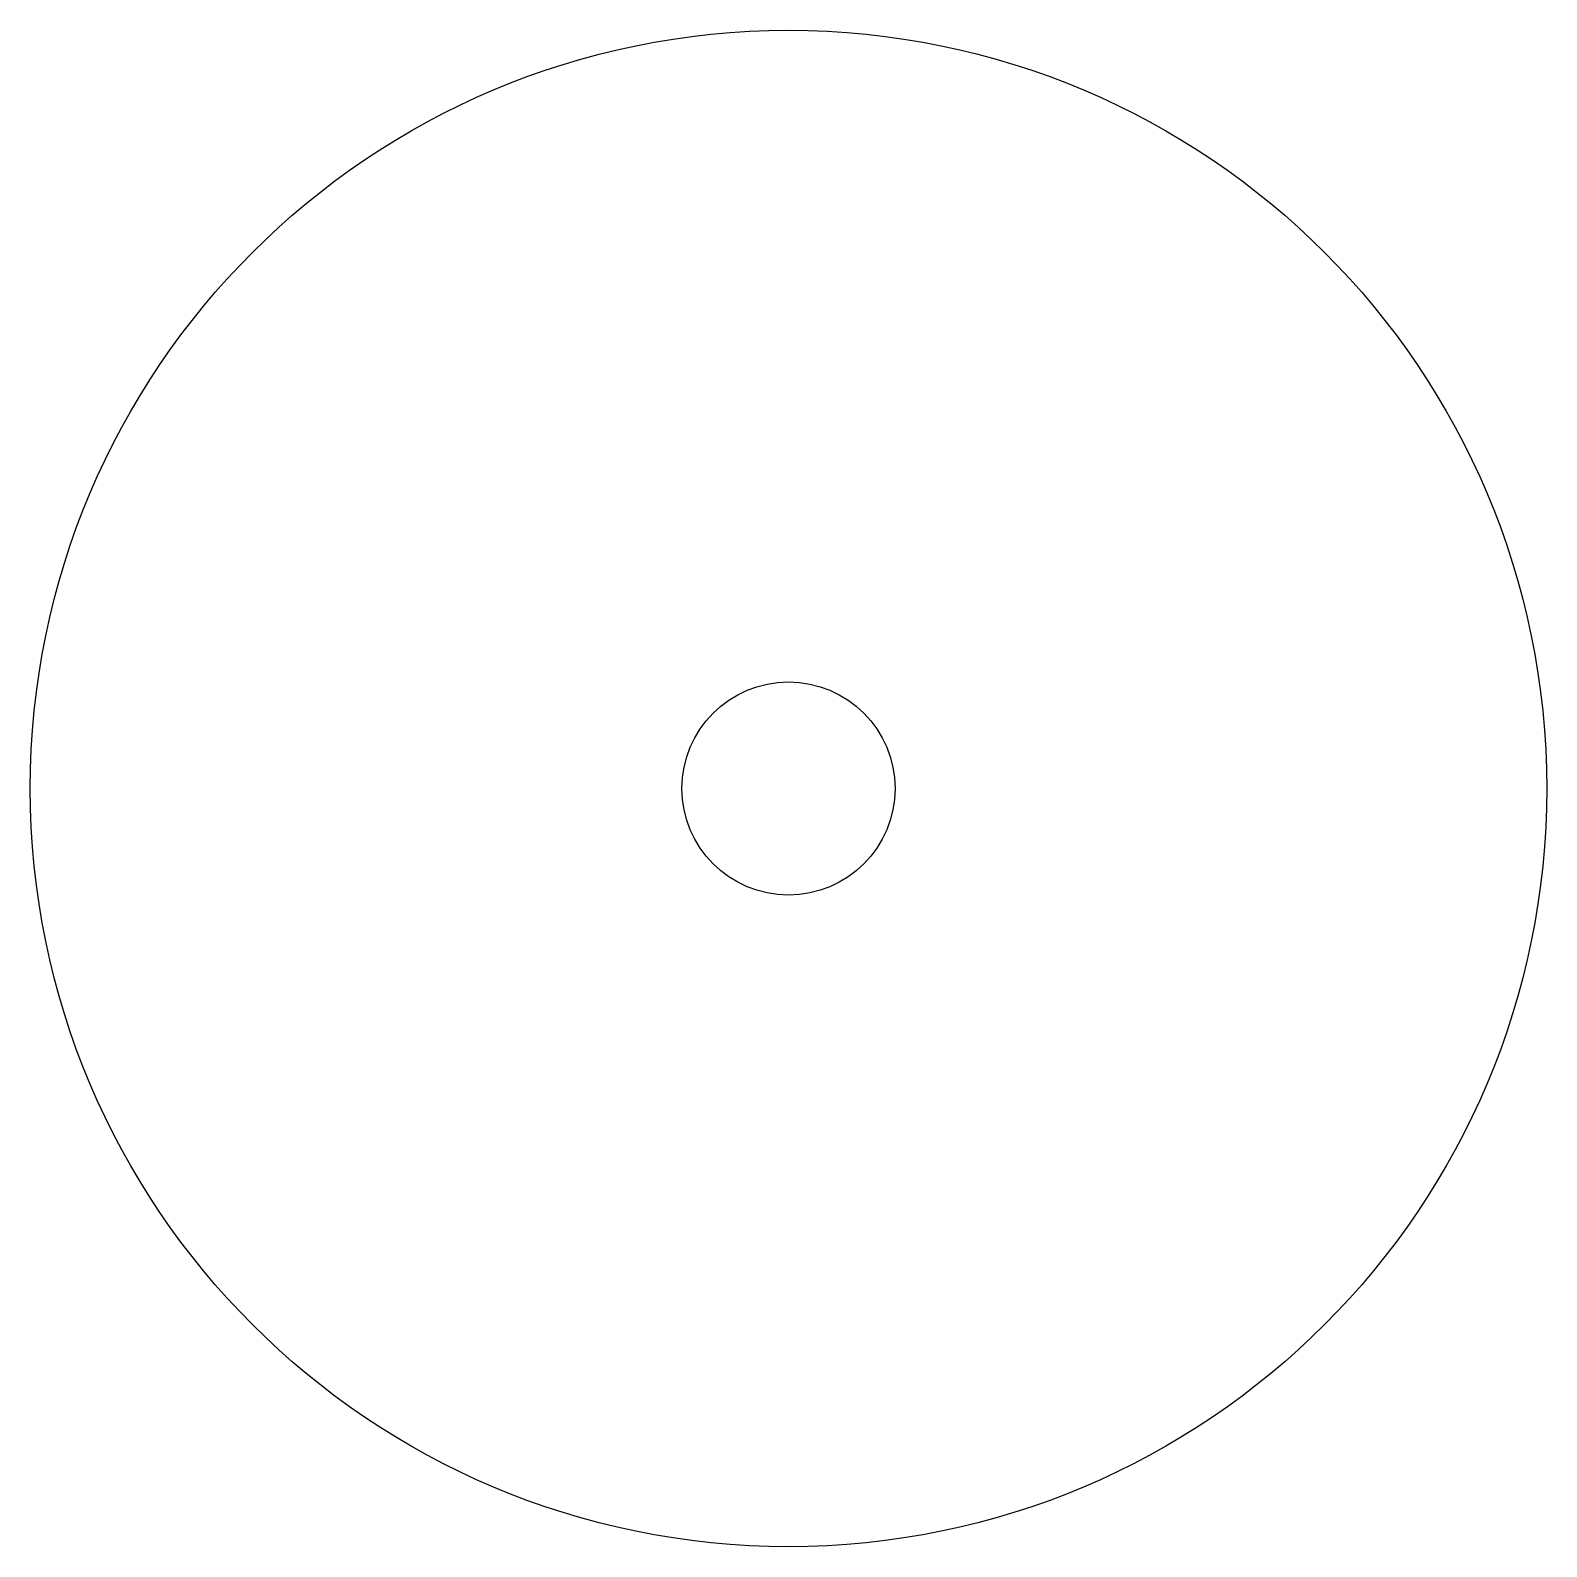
# Model space of a CAD drawing. Extents: x -44.5 to 44.5, y -44.5 to 44.5.
import ezdxf

# ---------------------------------------------------------------- set-up
doc = ezdxf.new("R2010")
doc.units = 0
doc.layers.add('Body004', color=7, linetype='CONTINUOUS')

msp = doc.modelspace()

# ---------------------------------------------------------------- linework, layer by layer
at = {"layer": 'Body004'}
for p, q in [((6.25, 0, 32.7), (6.25, 0, 37.5)), ((6.25, 0, 32.7), (6.25, 0, 37.5)), ((44.45, 0, 32.7), (44.45, 0, 37.5)), ((44.45, 0, 32.7), (44.45, 0, 37.5))]:
    msp.add_line(p, q, dxfattribs=at)
for radius in [44.45, 44.45, 44.45, 44.45, 6.25, 6.25, 6.25, 6.25]:
    msp.add_circle((0, 0), radius, dxfattribs=at)

doc.saveas('drawing.dxf')
